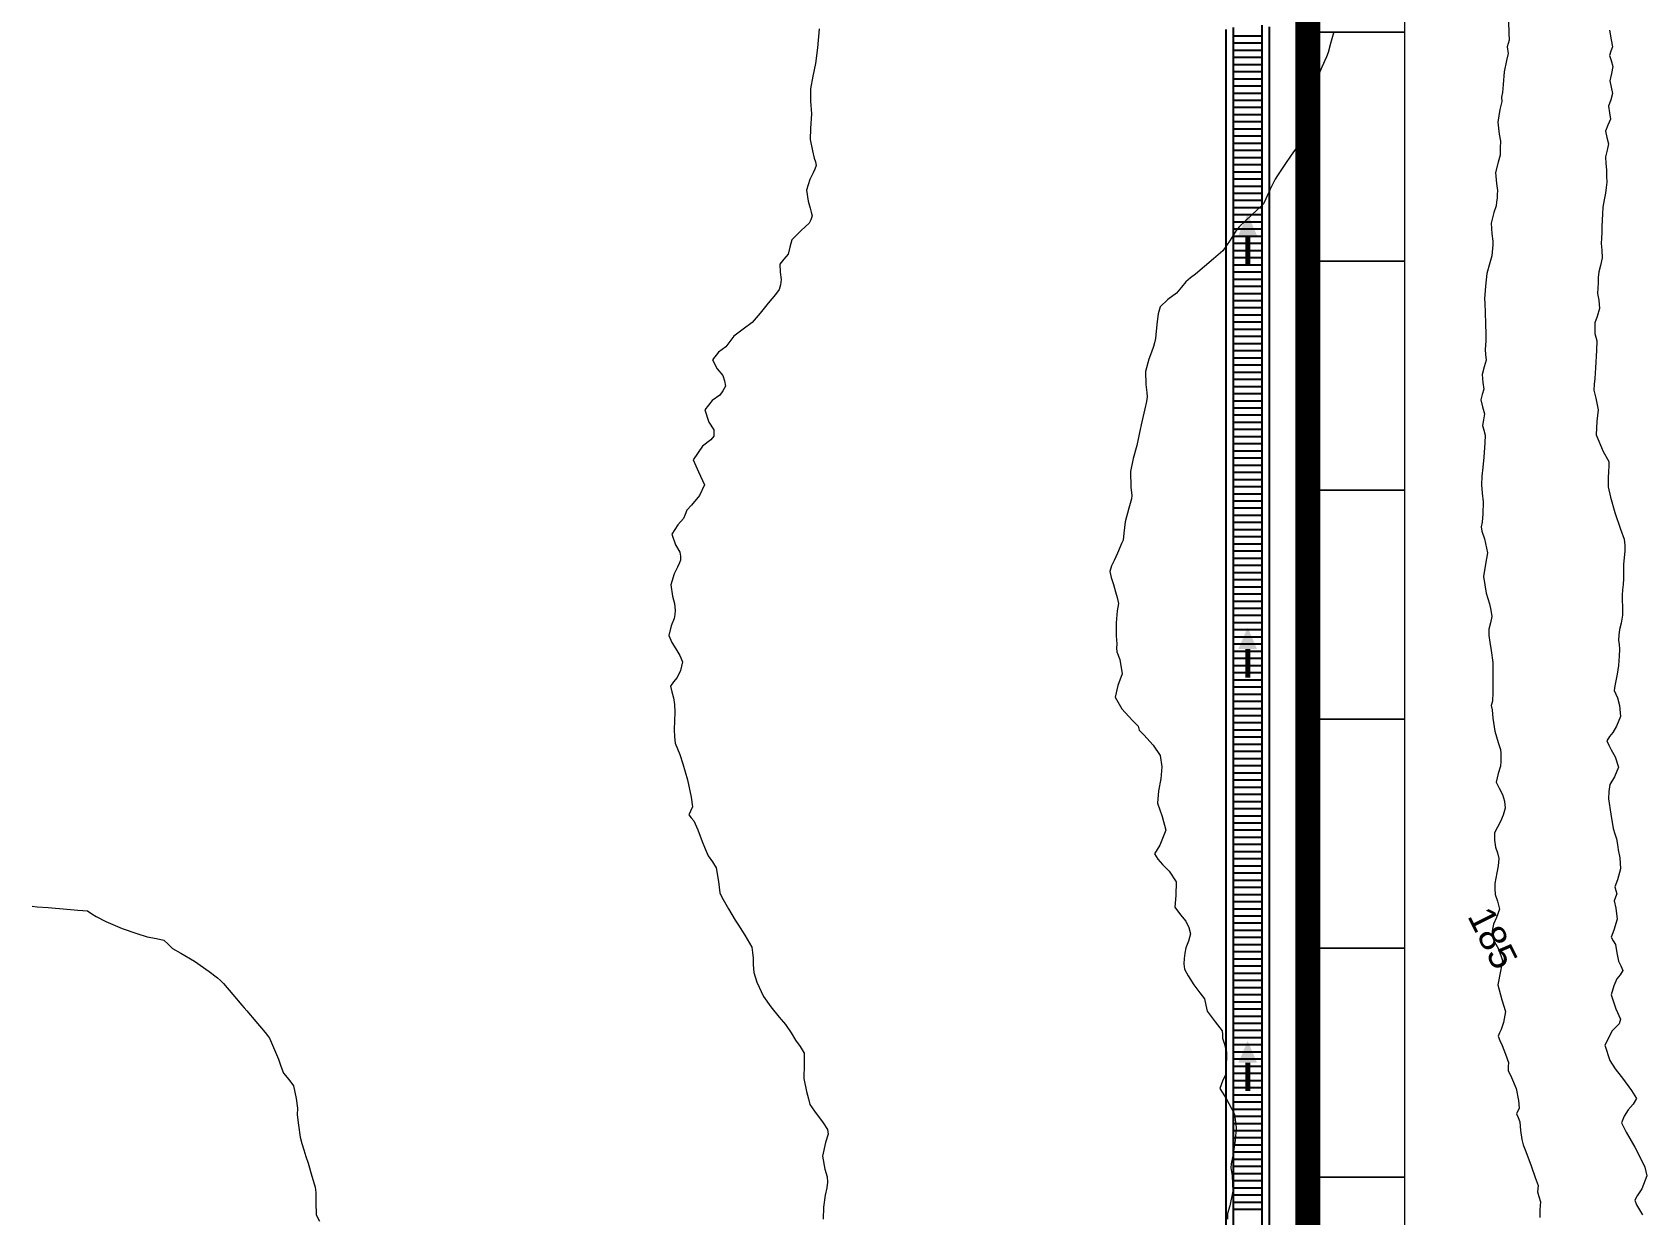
# Model space of a CAD drawing. Header units: metres. Extents: x 354768 to 355417, y 9249536 to 9250102.
# Drawn here: x 354959.92 to 354982.48, y 9249797.41 to 9249813.94 of the extents above; entities that cross this region are included whole.
import ezdxf
from ezdxf.enums import TextEntityAlignment as Align

# ---------------------------------------------------------------- set-up
doc = ezdxf.new("R2010")
doc.units = ezdxf.units.M
doc.header["$LTSCALE"] = 0.25
doc.linetypes.add('DASHED', pattern=[1.524, 1.27, -0.254])
for name, color, linetype, lineweight in [('ARQ-BASE', 8, 'CONTINUOUS', 13), ('ARQ-VEREDA', 9, 'CONTINUOUS', 9), ('CUNETA-S3', 94, 'CONTINUOUS', 35), ('LIMITE-INTERV', 1, 'DASHED', 70)]:
    doc.layers.add(name, color=color, linetype=linetype, lineweight=lineweight)
for name, color, linetype, true_color in [('CUN-FLUJO', 1, 'CONTINUOUS', 0xe60000), ('CUN-REJ-BORDE', 4, 'CONTINUOUS', 0x00aae6), ('CUN-REJ-PLATINA', 4, 'CONTINUOUS', 0x78cdf0), ('CURVAS-TXT', 33, 'CONTINUOUS', 0x966e46)]:
    doc.layers.add(name, color=color, linetype=linetype, true_color=true_color)
doc.layers.add('CURVAS', color=33, linetype='CONTINUOUS', lineweight=13, true_color=0xb08860)
doc.styles.get("Standard").update_dxf_attribs({"font": 'arial.ttf'})

# ---------------------------------------------------------------- blocks, each defined once
blk = doc.blocks.new('ARQUITECTURA_BASE')
at = {"layer": 'ARQ-VEREDA'}
for points in [[(354979.095, 9249813.939), (354979.095, 9249817.139), (354977.895, 9249817.139), (354977.895, 9249813.939), (354979.095, 9249813.939)], [(354979.095, 9249810.739), (354979.095, 9249813.939), (354977.895, 9249813.939), (354977.895, 9249810.739), (354979.095, 9249810.739)], [(354979.095, 9249807.539), (354979.095, 9249810.739), (354977.895, 9249810.739), (354977.895, 9249807.539), (354979.095, 9249807.539)], [(354979.095, 9249804.339), (354979.095, 9249807.539), (354977.895, 9249807.539), (354977.895, 9249804.339), (354979.095, 9249804.339)], [(354979.095, 9249801.139), (354979.095, 9249804.339), (354977.895, 9249804.339), (354977.895, 9249801.139), (354979.095, 9249801.139)], [(354979.095, 9249797.939), (354979.095, 9249801.139), (354977.895, 9249801.139), (354977.895, 9249797.939), (354979.095, 9249797.939)], [(354979.095, 9249794.739), (354979.095, 9249797.939), (354977.895, 9249797.939), (354977.895, 9249794.739), (354979.095, 9249794.739)]]:
    blk.add_lwpolyline(points, close=True, dxfattribs=at)
blk = doc.blocks.new('CURVAS_DE_NIVEL')
at = {"layer": 'CURVAS'}
for points in [[(354970.914, 9249813.989), (354970.889, 9249813.721), (354970.862, 9249813.503), (354970.823, 9249813.323), (354970.792, 9249813.147), (354970.793, 9249812.974), (354970.803, 9249812.8), (354970.791, 9249812.595), (354970.786, 9249812.438), (354970.817, 9249812.28), (354970.844, 9249812.18), (354970.86, 9249812.128), (354970.872, 9249812.076), (354970.853, 9249812.025), (354970.83, 9249811.973), (354970.783, 9249811.879), (354970.736, 9249811.733), (354970.758, 9249811.58), (354970.788, 9249811.479), (354970.802, 9249811.425), (354970.812, 9249811.371), (354970.794, 9249811.319), (354970.77, 9249811.269), (354970.659, 9249811.168), (354970.532, 9249811.04), (354970.503, 9249810.934), (354970.481, 9249810.836), (354970.418, 9249810.768), (354970.361, 9249810.7), (354970.368, 9249810.588), (354970.383, 9249810.484), (354970.37, 9249810.409), (354970.354, 9249810.346), (354970.303, 9249810.272), (354970.201, 9249810.151), (354970.086, 9249810.014), (354970.032, 9249809.948), (354969.976, 9249809.884), (354969.85, 9249809.789), (354969.721, 9249809.69), (354969.664, 9249809.618), (354969.608, 9249809.544), (354969.506, 9249809.466), (354969.421, 9249809.361), (354969.487, 9249809.236), (354969.567, 9249809.142), (354969.591, 9249809.065), (354969.602, 9249808.991), (354969.568, 9249808.928), (354969.524, 9249808.868), (354969.418, 9249808.791), (354969.312, 9249808.66), (354969.369, 9249808.489), (354969.441, 9249808.382), (354969.439, 9249808.295), (354969.399, 9249808.241), (354969.282, 9249808.152), (354969.153, 9249807.964), (354969.228, 9249807.794), (354969.308, 9249807.616), (354969.241, 9249807.463), (354969.128, 9249807.33), (354969.063, 9249807.262), (354969.041, 9249807.201), (354969.018, 9249807.141), (354968.935, 9249807.057), (354968.852, 9249806.925), (354968.903, 9249806.773), (354968.965, 9249806.672), (354968.972, 9249806.615), (354968.975, 9249806.56), (354968.956, 9249806.513), (354968.934, 9249806.465), (354968.887, 9249806.37), (354968.839, 9249806.217), (354968.861, 9249806.058), (354968.891, 9249805.956), (354968.899, 9249805.857), (354968.893, 9249805.803), (354968.886, 9249805.747), (354968.844, 9249805.644), (354968.809, 9249805.51), (354968.852, 9249805.412), (354968.911, 9249805.32), (354968.966, 9249805.23), (354969.004, 9249805.138), (354968.973, 9249805.021), (354968.928, 9249804.921), (354968.878, 9249804.859), (354968.835, 9249804.798), (354968.852, 9249804.721), (354968.878, 9249804.638), (354968.888, 9249804.545), (354968.895, 9249804.438), (354968.891, 9249804.314), (354968.887, 9249804.193), (354968.89, 9249804.093), (354968.899, 9249804.002), (354968.932, 9249803.924), (354968.967, 9249803.847), (354969.009, 9249803.716), (354969.071, 9249803.492), (354969.123, 9249803.25), (354969.144, 9249803.113), (354969.115, 9249803.055), (354969.09, 9249803.002), (354969.123, 9249802.959), (354969.162, 9249802.916), (354969.215, 9249802.79), (354969.279, 9249802.631), (354969.32, 9249802.526), (354969.361, 9249802.429), (354969.419, 9249802.345), (354969.473, 9249802.26), (354969.504, 9249802.069), (354969.522, 9249801.911), (354969.553, 9249801.852), (354969.644, 9249801.69), (354969.736, 9249801.528), (354969.777, 9249801.472), (354969.871, 9249801.322), (354969.97, 9249801.153), (354969.982, 9249801.076), (354969.989, 9249800.997), (354969.99, 9249800.903), (354969.997, 9249800.796), (354970.039, 9249800.661), (354970.132, 9249800.463), (354970.236, 9249800.316), (354970.355, 9249800.173), (354970.441, 9249800.07), (354970.519, 9249799.954), (354970.583, 9249799.854), (354970.648, 9249799.765), (354970.7, 9249799.671), (354970.7, 9249799.514), (354970.696, 9249799.317), (354970.734, 9249799.137), (354970.763, 9249799.034), (354970.783, 9249798.955), (354970.848, 9249798.861), (354970.966, 9249798.696), (354971.03, 9249798.604), (354971.038, 9249798.538), (354970.999, 9249798.424), (354970.958, 9249798.23), (354970.989, 9249798.048), (354971.022, 9249797.944), (354971.028, 9249797.869), (354971.018, 9249797.787), (354970.998, 9249797.686), (354970.973, 9249797.519), (354970.969, 9249797.35)], [(354978.104, 9249813.943), (354978.059, 9249813.78), (354978.024, 9249813.655), (354978, 9249813.597), (354977.934, 9249813.45), (354977.851, 9249813.255), (354977.812, 9249813.126), (354977.785, 9249813.032), (354977.754, 9249812.972), (354977.725, 9249812.911), (354977.719, 9249812.832), (354977.715, 9249812.741), (354977.704, 9249812.646), (354977.691, 9249812.559), (354977.671, 9249812.489), (354977.646, 9249812.421), (354977.59, 9249812.336), (354977.51, 9249812.22), (354977.419, 9249812.089), (354977.353, 9249811.993), (354977.317, 9249811.939), (354977.283, 9249811.884), (354977.216, 9249811.744), (354977.153, 9249811.613), (354977.121, 9249811.543), (354977.031, 9249811.457), (354976.868, 9249811.302), (354976.779, 9249811.218), (354976.739, 9249811.17), (354976.654, 9249811.035), (354976.551, 9249810.882), (354976.488, 9249810.826), (354976.421, 9249810.772), (354976.295, 9249810.666), (354976.169, 9249810.56), (354976.103, 9249810.506), (354976.038, 9249810.45), (354975.976, 9249810.376), (354975.904, 9249810.294), (354975.786, 9249810.202), (354975.677, 9249810.103), (354975.647, 9249810.003), (354975.633, 9249809.896), (354975.62, 9249809.763), (354975.612, 9249809.661), (354975.599, 9249809.599), (354975.586, 9249809.545), (354975.557, 9249809.47), (354975.518, 9249809.371), (354975.473, 9249809.2), (354975.476, 9249809.014), (354975.49, 9249808.903), (354975.494, 9249808.843), (354975.486, 9249808.778), (354975.462, 9249808.675), (354975.421, 9249808.495), (354975.389, 9249808.343), (354975.35, 9249808.163), (354975.299, 9249807.98), (354975.263, 9249807.798), (354975.268, 9249807.58), (354975.283, 9249807.467), (354975.278, 9249807.417), (354975.239, 9249807.287), (354975.187, 9249807.095), (354975.168, 9249806.94), (354975.158, 9249806.839), (354975.138, 9249806.793), (354975.117, 9249806.746), (354975.08, 9249806.661), (354975.035, 9249806.558), (354974.999, 9249806.481), (354974.972, 9249806.404), (354974.993, 9249806.317), (354975.024, 9249806.222), (354975.054, 9249806.118), (354975.076, 9249806.04), (354975.093, 9249805.953), (354975.078, 9249805.852), (354975.061, 9249805.687), (354975.064, 9249805.505), (354975.071, 9249805.391), (354975.066, 9249805.331), (354975.072, 9249805.281), (354975.112, 9249805.174), (354975.148, 9249804.97), (354975.086, 9249804.807), (354975.046, 9249804.645), (354975.14, 9249804.483), (354975.289, 9249804.319), (354975.368, 9249804.241), (354975.383, 9249804.183), (354975.45, 9249804.118), (354975.581, 9249803.976), (354975.677, 9249803.83), (354975.702, 9249803.673), (354975.686, 9249803.504), (354975.654, 9249803.338), (354975.639, 9249803.166), (354975.707, 9249802.979), (354975.758, 9249802.789), (354975.673, 9249802.58), (354975.599, 9249802.456), (354975.645, 9249802.38), (354975.71, 9249802.306), (354975.802, 9249802.214), (354975.9, 9249802.067), (354975.897, 9249801.876), (354975.884, 9249801.713), (354975.96, 9249801.602), (354976.035, 9249801.515), (354976.077, 9249801.429), (354976.103, 9249801.34), (354976.072, 9249801.238), (354976.034, 9249801.145), (354976.02, 9249801.068), (354976.011, 9249800.993), (354976.01, 9249800.919), (354976.017, 9249800.846), (354976.067, 9249800.752), (354976.146, 9249800.626), (354976.233, 9249800.516), (354976.297, 9249800.429), (354976.316, 9249800.342), (354976.335, 9249800.256), (354976.444, 9249800.11), (354976.544, 9249799.982), (354976.547, 9249799.933), (354976.55, 9249799.882), (354976.577, 9249799.796), (354976.606, 9249799.691), (354976.605, 9249799.606), (354976.599, 9249799.523), (354976.596, 9249799.445), (354976.589, 9249799.367), (354976.547, 9249799.279), (354976.513, 9249799.176), (354976.598, 9249799.035), (354976.714, 9249798.818), (354976.739, 9249798.628), (354976.724, 9249798.448), (354976.693, 9249798.236), (354976.669, 9249798.126), (354976.664, 9249798.07), (354976.681, 9249797.955), (354976.691, 9249797.741), (354976.651, 9249797.538), (354976.619, 9249797.43), (354976.617, 9249797.351)], [(354980.544, 9249814.09), (354980.549, 9249813.928), (354980.555, 9249813.827), (354980.524, 9249813.737), (354980.539, 9249813.644), (354980.516, 9249813.545), (354980.484, 9249813.386), (354980.469, 9249813.208), (354980.463, 9249813.096), (354980.448, 9249813.034), (354980.453, 9249812.971), (354980.425, 9249812.861), (354980.396, 9249812.684), (354980.413, 9249812.517), (354980.432, 9249812.415), (354980.427, 9249812.326), (354980.429, 9249812.275), (354980.43, 9249812.222), (354980.399, 9249812.125), (354980.364, 9249811.977), (354980.375, 9249811.826), (354980.39, 9249811.726), (354980.388, 9249811.673), (354980.385, 9249811.62), (354980.379, 9249811.567), (354980.372, 9249811.515), (354980.34, 9249811.419), (354980.304, 9249811.272), (354980.313, 9249811.12), (354980.327, 9249811.019), (354980.325, 9249810.967), (354980.322, 9249810.916), (354980.316, 9249810.864), (354980.31, 9249810.813), (354980.282, 9249810.716), (354980.244, 9249810.567), (354980.223, 9249810.388), (354980.214, 9249810.27), (354980.208, 9249810.216), (354980.215, 9249810.149), (354980.219, 9249810.029), (354980.224, 9249809.86), (354980.226, 9249809.723), (354980.227, 9249809.627), (354980.222, 9249809.566), (354980.217, 9249809.505), (354980.225, 9249809.434), (354980.231, 9249809.354), (354980.205, 9249809.263), (354980.178, 9249809.154), (354980.188, 9249809.043), (354980.2, 9249808.95), (354980.179, 9249808.875), (354980.16, 9249808.8), (354980.183, 9249808.705), (354980.208, 9249808.606), (354980.194, 9249808.521), (354980.18, 9249808.444), (354980.198, 9249808.377), (354980.217, 9249808.31), (354980.212, 9249808.199), (354980.198, 9249808.002), (354980.187, 9249807.855), (354980.174, 9249807.733), (354980.167, 9249807.614), (354980.179, 9249807.496), (354980.193, 9249807.378), (354980.186, 9249807.209), (354980.178, 9249807.09), (354980.164, 9249807.026), (354980.172, 9249806.965), (354980.209, 9249806.86), (354980.25, 9249806.664), (354980.224, 9249806.505), (354980.196, 9249806.331), (354980.235, 9249806.102), (354980.277, 9249805.952), (354980.298, 9249805.863), (354980.312, 9249805.775), (354980.291, 9249805.687), (354980.268, 9249805.598), (354980.271, 9249805.507), (354980.282, 9249805.416), (354980.302, 9249805.298), (354980.325, 9249805.131), (354980.328, 9249804.944), (354980.325, 9249804.71), (354980.322, 9249804.592), (354980.303, 9249804.53), (354980.315, 9249804.469), (354980.327, 9249804.353), (354980.354, 9249804.171), (354980.401, 9249804.014), (354980.434, 9249803.915), (354980.436, 9249803.863), (354980.436, 9249803.809), (354980.437, 9249803.748), (354980.435, 9249803.682), (354980.401, 9249803.581), (354980.373, 9249803.46), (354980.413, 9249803.373), (354980.463, 9249803.286), (354980.489, 9249803.191), (354980.5, 9249803.094), (354980.472, 9249802.996), (354980.434, 9249802.907), (354980.389, 9249802.83), (354980.349, 9249802.752), (354980.351, 9249802.649), (354980.364, 9249802.549), (354980.389, 9249802.47), (354980.411, 9249802.392), (354980.401, 9249802.29), (354980.384, 9249802.191), (354980.369, 9249802.117), (354980.355, 9249802.042), (354980.354, 9249801.966), (354980.359, 9249801.89), (354980.393, 9249801.797), (354980.421, 9249801.682), (354980.379, 9249801.565), (354980.334, 9249801.475), (354980.319, 9249801.402), (354980.31, 9249801.336), (354980.328, 9249801.282), (354980.349, 9249801.228), (354980.404, 9249801.13), (354980.462, 9249800.968), (354980.431, 9249800.815), (354980.397, 9249800.624), (354980.453, 9249800.416), (354980.505, 9249800.255), (354980.477, 9249800.099), (354980.444, 9249800), (354980.421, 9249799.955), (354980.402, 9249799.909), (354980.426, 9249799.847), (354980.458, 9249799.776), (354980.504, 9249799.656), (354980.545, 9249799.542), (354980.542, 9249799.485), (354980.54, 9249799.427), (354980.587, 9249799.332), (354980.652, 9249799.178), (354980.683, 9249799.008), (354980.693, 9249798.902), (354980.658, 9249798.823), (354980.678, 9249798.771), (354980.701, 9249798.712), (354980.714, 9249798.591), (354980.729, 9249798.462), (354980.752, 9249798.391), (354980.778, 9249798.32), (354980.813, 9249798.224), (354980.86, 9249798.096), (354980.919, 9249797.935), (354980.96, 9249797.82), (354980.952, 9249797.733), (354980.971, 9249797.669), (354980.992, 9249797.591), (354980.985, 9249797.483), (354980.981, 9249797.376)], [(354981.955, 9249813.97), (354981.981, 9249813.832), (354981.997, 9249813.735), (354981.976, 9249813.675), (354981.956, 9249813.615), (354981.979, 9249813.542), (354982.003, 9249813.459), (354981.982, 9249813.363), (354981.96, 9249813.26), (354981.981, 9249813.171), (354982, 9249813.083), (354981.973, 9249812.996), (354981.944, 9249812.907), (354981.957, 9249812.814), (354981.97, 9249812.723), (354981.934, 9249812.639), (354981.9, 9249812.555), (354981.92, 9249812.469), (354981.943, 9249812.381), (354981.924, 9249812.292), (354981.901, 9249812.2), (354981.905, 9249812.105), (354981.912, 9249812.015), (354981.915, 9249811.927), (354981.917, 9249811.844), (354981.91, 9249811.768), (354981.901, 9249811.691), (354981.883, 9249811.598), (354981.865, 9249811.494), (354981.857, 9249811.4), (354981.852, 9249811.311), (354981.851, 9249811.223), (354981.851, 9249811.14), (354981.845, 9249811.063), (354981.84, 9249810.987), (354981.85, 9249810.894), (354981.856, 9249810.785), (354981.831, 9249810.678), (354981.806, 9249810.589), (354981.8, 9249810.511), (354981.797, 9249810.435), (354981.791, 9249810.362), (354981.788, 9249810.289), (354981.806, 9249810.195), (354981.818, 9249810.079), (354981.786, 9249809.966), (354981.753, 9249809.876), (354981.75, 9249809.798), (354981.751, 9249809.729), (354981.765, 9249809.678), (354981.779, 9249809.627), (354981.773, 9249809.492), (354981.76, 9249809.251), (354981.752, 9249809.102), (354981.743, 9249809.02), (354981.738, 9249808.939), (354981.766, 9249808.826), (354981.798, 9249808.661), (354981.777, 9249808.502), (354981.771, 9249808.312), (354981.866, 9249808.079), (354981.945, 9249807.939), (354981.946, 9249807.872), (354981.943, 9249807.804), (354981.937, 9249807.709), (354981.937, 9249807.585), (354981.97, 9249807.441), (354982.033, 9249807.225), (354982.112, 9249806.995), (354982.16, 9249806.856), (354982.169, 9249806.772), (354982.171, 9249806.688), (354982.161, 9249806.598), (354982.15, 9249806.502), (354982.151, 9249806.395), (354982.152, 9249806.3), (354982.145, 9249806.223), (354982.137, 9249806.148), (354982.133, 9249806.074), (354982.131, 9249806), (354982.137, 9249805.907), (354982.139, 9249805.793), (354982.118, 9249805.681), (354982.096, 9249805.59), (354982.087, 9249805.514), (354982.082, 9249805.443), (354982.089, 9249805.38), (354982.097, 9249805.317), (354982.091, 9249805.218), (354982.08, 9249805.089), (354982.062, 9249804.967), (354982.046, 9249804.874), (354982.031, 9249804.803), (354982.021, 9249804.739), (354982.043, 9249804.689), (354982.068, 9249804.639), (354982.095, 9249804.531), (354982.11, 9249804.376), (354982.056, 9249804.243), (354982.001, 9249804.152), (354981.957, 9249804.095), (354981.921, 9249804.038), (354981.946, 9249803.975), (354981.98, 9249803.911), (354982.037, 9249803.812), (354982.083, 9249803.669), (354982.025, 9249803.535), (354981.959, 9249803.426), (354981.946, 9249803.327), (354981.944, 9249803.227), (354981.974, 9249803.01), (354982.008, 9249802.81), (354982.03, 9249802.737), (354982.053, 9249802.665), (354982.066, 9249802.588), (354982.077, 9249802.511), (354982.099, 9249802.401), (354982.112, 9249802.247), (354982.07, 9249802.091), (354982.033, 9249801.994), (354982.046, 9249801.945), (354982.059, 9249801.897), (354982.041, 9249801.849), (354982.021, 9249801.8), (354982.044, 9249801.699), (354982.063, 9249801.542), (354982.017, 9249801.391), (354981.978, 9249801.294), (354982.006, 9249801.241), (354982.038, 9249801.189), (354982.058, 9249801.075), (354982.08, 9249800.955), (354982.114, 9249800.889), (354982.141, 9249800.825), (354982.104, 9249800.767), (354982.059, 9249800.708), (354982.015, 9249800.613), (354981.98, 9249800.484), (354982.044, 9249800.291), (354982.108, 9249800.147), (354982.091, 9249800.081), (354981.994, 9249799.981), (354981.891, 9249799.782), (354981.959, 9249799.567), (354982.037, 9249799.454), (354982.067, 9249799.412), (354982.137, 9249799.322), (354982.264, 9249799.15), (354982.332, 9249799.035), (354982.285, 9249798.958), (354982.218, 9249798.88), (354982.162, 9249798.792), (354982.125, 9249798.698), (354982.189, 9249798.567), (354982.308, 9249798.358), (354982.385, 9249798.211), (354982.45, 9249798.079), (354982.476, 9249797.958), (354982.41, 9249797.776), (354982.343, 9249797.678), (354982.312, 9249797.617), (354982.335, 9249797.55), (354982.419, 9249797.41)], [(354959.915, 9249801.725), (354959.984, 9249801.718), (354960.137, 9249801.705), (354960.399, 9249801.683), (354960.551, 9249801.67), (354960.621, 9249801.666), (354960.689, 9249801.658), (354960.749, 9249801.62), (354960.81, 9249801.579), (354960.945, 9249801.513), (354961.174, 9249801.414), (354961.375, 9249801.341), (354961.519, 9249801.298), (354961.652, 9249801.271), (354961.753, 9249801.248), (354961.815, 9249801.192), (354961.875, 9249801.133), (354961.991, 9249801.069), (354962.184, 9249800.957), (354962.389, 9249800.813), (354962.504, 9249800.725), (354962.547, 9249800.685), (354962.59, 9249800.645), (354962.719, 9249800.492), (354962.846, 9249800.341), (354962.879, 9249800.302), (354962.912, 9249800.263), (354963.04, 9249800.111), (354963.168, 9249799.958), (354963.201, 9249799.919), (354963.232, 9249799.879), (354963.288, 9249799.749), (354963.355, 9249799.588), (354963.389, 9249799.487), (354963.428, 9249799.39), (354963.499, 9249799.305), (354963.567, 9249799.215), (354963.604, 9249799.039), (354963.622, 9249798.9), (354963.617, 9249798.809), (354963.634, 9249798.666), (354963.657, 9249798.497), (354963.681, 9249798.408), (354963.709, 9249798.319), (354963.738, 9249798.227), (354963.769, 9249798.133), (354963.824, 9249797.951), (354963.87, 9249797.8), (354963.877, 9249797.725), (354963.876, 9249797.585), (354963.885, 9249797.413), (354963.928, 9249797.325)]]:
    blk.add_lwpolyline(points, dxfattribs=at)
at = {"layer": 'CURVAS-TXT'}
blk.add_text('185', height=0.375, rotation=-63.4426, dxfattribs=at).set_placement((354980.328, 9249801.282), align=Align.MIDDLE_CENTER)
blk = doc.blocks.new('LIMITE_DE_INTERVENCION')
at = {"layer": 'LIMITE-INTERV', "const_width": 0.35}
blk.add_lwpolyline([(354813.64, 9249855.63), (354841.92, 9249883.91), (354871.13, 9249854.7), (354916.13, 9249854.7), (354916.13, 9249869.58), (354977.74, 9249869.58), (354977.74, 9249785.21), (354976.37, 9249784.1), (354969.93, 9249785.38), (354969.93, 9249791.81), (354955.81, 9249791.81), (354948.88, 9249794.19), (354936.64, 9249794.19), (354936.64, 9249792.02), (354926.97, 9249793.95), (354926.97, 9249800.53), (354919.17, 9249800.53), (354919.17, 9249802.42), (354907.61, 9249802.61), (354883.57, 9249802.61), (354879.56, 9249803.41), (354859.72, 9249811.52)], close=True, dxfattribs=at)
blk = doc.blocks.new('CUNETAS_SISTEMA_3_NORESTE_LOSA')
at = {"layer": 'CUN-FLUJO', "const_width": 0.07}
for points in [[(354976.9, 9249810.7), (354976.9, 9249811.1)], [(354976.9, 9249804.92), (354976.9, 9249805.32)], [(354976.9, 9249799.14), (354976.9, 9249799.54)]]:
    blk.add_lwpolyline(points, dxfattribs=at)
at = {"layer": 'CUN-FLUJO', "true_color": 0xe60000}
for points in [[(354976.9, 9249811.4), (354976.77, 9249811.1), (354977.03, 9249811.1)], [(354976.9, 9249805.62), (354976.77, 9249805.32), (354977.03, 9249805.32)], [(354976.9, 9249799.84), (354976.77, 9249799.54), (354977.03, 9249799.54)]]:
    blk.add_solid(points, dxfattribs=at)
at = {"layer": 'CUN-REJ-BORDE'}
for points in [[(354977.1, 9249814.036), (354977.1, 9249813.786), (354977.1, 9249813.535), (354977.1, 9249813.285), (354977.1, 9249813.035), (354977.1, 9249812.784), (354977.1, 9249812.534), (354977.1, 9249812.284), (354977.1, 9249812.034), (354977.1, 9249811.783), (354977.1, 9249811.533), (354977.1, 9249811.283), (354977.1, 9249811.033), (354977.1, 9249810.782), (354977.1, 9249810.532), (354977.1, 9249810.282), (354977.1, 9249810.032), (354977.1, 9249809.781), (354977.1, 9249809.531), (354977.1, 9249809.281), (354977.1, 9249809.03), (354977.1, 9249808.78), (354977.1, 9249808.53), (354977.1, 9249808.28), (354977.1, 9249808.029), (354977.1, 9249807.779), (354977.1, 9249807.529), (354977.1, 9249807.279), (354977.1, 9249807.028), (354977.1, 9249806.778), (354977.1, 9249806.528), (354977.1, 9249806.278), (354977.1, 9249806.027), (354977.1, 9249805.777), (354977.1, 9249805.527), (354977.1, 9249805.276), (354977.1, 9249805.026), (354977.1, 9249804.776), (354977.1, 9249804.526), (354977.1, 9249804.275), (354977.1, 9249804.025), (354977.1, 9249803.775), (354977.1, 9249803.525), (354977.1, 9249803.274), (354977.1, 9249803.024), (354977.1, 9249802.774), (354977.1, 9249802.523), (354977.1, 9249802.273), (354977.1, 9249802.023), (354977.1, 9249801.773), (354977.1, 9249801.522), (354977.1, 9249801.272), (354977.1, 9249801.022), (354977.1, 9249800.772), (354977.1, 9249800.521), (354977.1, 9249800.271), (354977.1, 9249800.021), (354977.1, 9249799.771), (354977.1, 9249799.52), (354977.1, 9249799.27), (354977.1, 9249799.02), (354977.1, 9249798.769), (354977.1, 9249798.519), (354977.1, 9249798.269), (354977.1, 9249798.019), (354977.1, 9249797.768), (354977.1, 9249797.518), (354977.1, 9249797.268)], [(354976.7, 9249797.185), (354976.7, 9249797.436), (354976.7, 9249797.687), (354976.7, 9249797.938), (354976.7, 9249798.189), (354976.7, 9249798.44), (354976.7, 9249798.692), (354976.7, 9249798.943), (354976.7, 9249799.194), (354976.7, 9249799.445), (354976.7, 9249799.696), (354976.7, 9249799.947), (354976.7, 9249800.198), (354976.7, 9249800.449), (354976.7, 9249800.7), (354976.7, 9249800.951), (354976.7, 9249801.202), (354976.7, 9249801.453), (354976.7, 9249801.704), (354976.7, 9249801.955), (354976.7, 9249802.207), (354976.7, 9249802.458), (354976.7, 9249802.709), (354976.7, 9249802.96), (354976.7, 9249803.211), (354976.7, 9249803.462), (354976.7, 9249803.713), (354976.7, 9249803.964), (354976.7, 9249804.215), (354976.7, 9249804.466), (354976.7, 9249804.717), (354976.7, 9249804.968), (354976.7, 9249805.219), (354976.7, 9249805.471), (354976.7, 9249805.722), (354976.7, 9249805.973), (354976.7, 9249806.224), (354976.7, 9249806.475), (354976.7, 9249806.726), (354976.7, 9249806.977), (354976.7, 9249807.228), (354976.7, 9249807.479), (354976.7, 9249807.73), (354976.7, 9249807.981), (354976.7, 9249808.232), (354976.7, 9249808.483), (354976.7, 9249808.734), (354976.7, 9249808.986), (354976.7, 9249809.237), (354976.7, 9249809.488), (354976.7, 9249809.739), (354976.7, 9249809.99), (354976.7, 9249810.241), (354976.7, 9249810.492), (354976.7, 9249810.743), (354976.7, 9249810.994), (354976.7, 9249811.245), (354976.7, 9249811.496), (354976.7, 9249811.747), (354976.7, 9249811.998), (354976.7, 9249812.249), (354976.7, 9249812.501), (354976.7, 9249812.752), (354976.7, 9249813.003), (354976.7, 9249813.254), (354976.7, 9249813.505), (354976.7, 9249813.756), (354976.7, 9249814.007)], [(354977.2, 9249814.017), (354977.2, 9249813.767), (354977.2, 9249813.516), (354977.2, 9249813.266), (354977.2, 9249813.015), (354977.2, 9249812.764), (354977.2, 9249812.514), (354977.2, 9249812.263), (354977.2, 9249812.013), (354977.2, 9249811.762), (354977.2, 9249811.511), (354977.2, 9249811.261), (354977.2, 9249811.01), (354977.2, 9249810.76), (354977.2, 9249810.509), (354977.2, 9249810.258), (354977.2, 9249810.008), (354977.2, 9249809.757), (354977.2, 9249809.507), (354977.2, 9249809.256), (354977.2, 9249809.005), (354977.2, 9249808.755), (354977.2, 9249808.504), (354977.2, 9249808.254), (354977.2, 9249808.003), (354977.2, 9249807.752), (354977.2, 9249807.502), (354977.2, 9249807.251), (354977.2, 9249807.001), (354977.2, 9249806.75), (354977.2, 9249806.499), (354977.2, 9249806.249), (354977.2, 9249805.998), (354977.2, 9249805.748), (354977.2, 9249805.497), (354977.2, 9249805.246), (354977.2, 9249804.996), (354977.2, 9249804.745), (354977.2, 9249804.495), (354977.2, 9249804.244), (354977.2, 9249803.994), (354977.2, 9249803.743), (354977.2, 9249803.492), (354977.2, 9249803.242), (354977.2, 9249802.991), (354977.2, 9249802.741), (354977.2, 9249802.49), (354977.2, 9249802.239), (354977.2, 9249801.989), (354977.2, 9249801.738), (354977.2, 9249801.488), (354977.2, 9249801.237), (354977.2, 9249800.986), (354977.2, 9249800.736), (354977.2, 9249800.485), (354977.2, 9249800.235), (354977.2, 9249799.984), (354977.2, 9249799.733), (354977.2, 9249799.483), (354977.2, 9249799.232), (354977.2, 9249798.982), (354977.2, 9249798.731), (354977.2, 9249798.48), (354977.2, 9249798.23), (354977.2, 9249797.979), (354977.2, 9249797.729), (354977.2, 9249797.478), (354977.2, 9249797.227)], [(354976.6, 9249797.224), (354976.6, 9249797.475), (354976.6, 9249797.725), (354976.6, 9249797.975), (354976.6, 9249798.225), (354976.6, 9249798.475), (354976.6, 9249798.725), (354976.6, 9249798.975), (354976.6, 9249799.225), (354976.6, 9249799.475), (354976.6, 9249799.725), (354976.6, 9249799.975), (354976.6, 9249800.225), (354976.6, 9249800.475), (354976.6, 9249800.725), (354976.6, 9249800.975), (354976.6, 9249801.225), (354976.6, 9249801.475), (354976.6, 9249801.725), (354976.6, 9249801.975), (354976.6, 9249802.225), (354976.6, 9249802.475), (354976.6, 9249802.725), (354976.6, 9249802.975), (354976.6, 9249803.225), (354976.6, 9249803.476), (354976.6, 9249803.726), (354976.6, 9249803.976), (354976.6, 9249804.226), (354976.6, 9249804.476), (354976.6, 9249804.726), (354976.6, 9249804.976), (354976.6, 9249805.226), (354976.6, 9249805.476), (354976.6, 9249805.726), (354976.6, 9249805.976), (354976.6, 9249806.226), (354976.6, 9249806.476), (354976.6, 9249806.726), (354976.6, 9249806.976), (354976.6, 9249807.226), (354976.6, 9249807.476), (354976.6, 9249807.726), (354976.6, 9249807.976), (354976.6, 9249808.226), (354976.6, 9249808.476), (354976.6, 9249808.726), (354976.6, 9249808.976), (354976.6, 9249809.226), (354976.6, 9249809.476), (354976.6, 9249809.727), (354976.6, 9249809.977), (354976.6, 9249810.227), (354976.6, 9249810.477), (354976.6, 9249810.727), (354976.6, 9249810.977), (354976.6, 9249811.227), (354976.6, 9249811.477), (354976.6, 9249811.727), (354976.6, 9249811.977), (354976.6, 9249812.227), (354976.6, 9249812.477), (354976.6, 9249812.727), (354976.6, 9249812.977), (354976.6, 9249813.227), (354976.6, 9249813.477), (354976.6, 9249813.727), (354976.6, 9249813.977)]]:
    blk.add_lwpolyline(points, dxfattribs=at)
at = {"layer": 'CUN-REJ-PLATINA'}
for p, q in [((354976.7, 9249813.89), (354977.1, 9249813.89)), ((354976.7, 9249813.79), (354977.1, 9249813.79)), ((354976.7, 9249813.69), (354977.1, 9249813.69)), ((354976.7, 9249813.59), (354977.1, 9249813.59)), ((354976.7, 9249813.49), (354977.1, 9249813.49)), ((354976.7, 9249813.39), (354977.1, 9249813.39)), ((354976.7, 9249813.29), (354977.1, 9249813.29)), ((354976.7, 9249813.19), (354977.1, 9249813.19)), ((354976.7, 9249813.09), (354977.1, 9249813.09)), ((354976.7, 9249812.99), (354977.1, 9249812.99)), ((354976.7, 9249812.89), (354977.1, 9249812.89)), ((354976.7, 9249812.79), (354977.1, 9249812.79)), ((354976.7, 9249812.69), (354977.1, 9249812.69)), ((354976.7, 9249812.59), (354977.1, 9249812.59)), ((354976.7, 9249812.49), (354977.1, 9249812.49)), ((354976.7, 9249812.39), (354977.1, 9249812.39)), ((354976.7, 9249812.29), (354977.1, 9249812.29)), ((354976.7, 9249812.19), (354977.1, 9249812.19)), ((354976.7, 9249812.09), (354977.1, 9249812.09)), ((354976.7, 9249811.99), (354977.1, 9249811.99)), ((354976.7, 9249811.89), (354977.1, 9249811.89)), ((354976.7, 9249811.79), (354977.1, 9249811.79)), ((354976.7, 9249811.69), (354977.1, 9249811.69)), ((354976.7, 9249811.59), (354977.1, 9249811.59)), ((354976.7, 9249811.49), (354977.1, 9249811.49)), ((354976.7, 9249811.39), (354977.1, 9249811.39)), ((354976.7, 9249811.29), (354977.1, 9249811.29)), ((354976.7, 9249811.19), (354977.1, 9249811.19)), ((354976.7, 9249811.09), (354977.1, 9249811.09)), ((354976.7, 9249810.99), (354977.1, 9249810.99)), ((354976.7, 9249810.89), (354977.1, 9249810.89)), ((354976.7, 9249810.79), (354977.1, 9249810.79)), ((354976.7, 9249810.69), (354977.1, 9249810.69)), ((354976.7, 9249810.59), (354977.1, 9249810.59)), ((354976.7, 9249810.49), (354977.1, 9249810.49)), ((354976.7, 9249810.39), (354977.1, 9249810.39)), ((354976.7, 9249810.29), (354977.1, 9249810.29)), ((354976.7, 9249810.19), (354977.1, 9249810.19)), ((354976.7, 9249810.09), (354977.1, 9249810.09)), ((354976.7, 9249809.99), (354977.1, 9249809.99)), ((354976.7, 9249809.89), (354977.1, 9249809.89)), ((354976.7, 9249809.79), (354977.1, 9249809.79)), ((354976.7, 9249809.69), (354977.1, 9249809.69)), ((354976.7, 9249809.59), (354977.1, 9249809.59)), ((354976.7, 9249809.49), (354977.1, 9249809.49)), ((354976.7, 9249809.39), (354977.1, 9249809.39)), ((354976.7, 9249809.29), (354977.1, 9249809.29)), ((354976.7, 9249809.19), (354977.1, 9249809.19)), ((354976.7, 9249809.09), (354977.1, 9249809.09)), ((354976.7, 9249808.99), (354977.1, 9249808.99)), ((354976.7, 9249808.89), (354977.1, 9249808.89)), ((354976.7, 9249808.79), (354977.1, 9249808.79)), ((354976.7, 9249808.69), (354977.1, 9249808.69)), ((354976.7, 9249808.59), (354977.1, 9249808.59)), ((354976.7, 9249808.49), (354977.1, 9249808.49)), ((354976.7, 9249808.39), (354977.1, 9249808.39)), ((354976.7, 9249808.29), (354977.1, 9249808.29)), ((354976.7, 9249808.19), (354977.1, 9249808.19)), ((354976.7, 9249808.09), (354977.1, 9249808.09)), ((354976.7, 9249807.99), (354977.1, 9249807.99)), ((354976.7, 9249807.89), (354977.1, 9249807.89)), ((354976.7, 9249807.79), (354977.1, 9249807.79)), ((354976.7, 9249807.69), (354977.1, 9249807.69)), ((354976.7, 9249807.59), (354977.1, 9249807.59)), ((354976.7, 9249807.49), (354977.1, 9249807.49)), ((354976.7, 9249807.39), (354977.1, 9249807.39)), ((354976.7, 9249807.29), (354977.1, 9249807.29)), ((354976.7, 9249807.19), (354977.1, 9249807.19)), ((354976.7, 9249807.09), (354977.1, 9249807.09)), ((354976.7, 9249806.99), (354977.1, 9249806.99)), ((354976.7, 9249806.89), (354977.1, 9249806.89)), ((354976.7, 9249806.79), (354977.1, 9249806.79)), ((354976.7, 9249806.69), (354977.1, 9249806.69)), ((354976.7, 9249806.59), (354977.1, 9249806.59)), ((354976.7, 9249806.49), (354977.1, 9249806.49)), ((354976.7, 9249806.39), (354977.1, 9249806.39)), ((354976.7, 9249806.29), (354977.1, 9249806.29)), ((354976.7, 9249806.19), (354977.1, 9249806.19)), ((354976.7, 9249806.09), (354977.1, 9249806.09)), ((354976.7, 9249805.99), (354977.1, 9249805.99)), ((354976.7, 9249805.89), (354977.1, 9249805.89)), ((354976.7, 9249805.79), (354977.1, 9249805.79)), ((354976.7, 9249805.69), (354977.1, 9249805.69)), ((354976.7, 9249805.59), (354977.1, 9249805.59)), ((354976.7, 9249805.49), (354977.1, 9249805.49)), ((354976.7, 9249805.39), (354977.1, 9249805.39)), ((354976.7, 9249805.29), (354977.1, 9249805.29)), ((354976.7, 9249805.19), (354977.1, 9249805.19)), ((354976.7, 9249805.09), (354977.1, 9249805.09)), ((354976.7, 9249804.99), (354977.1, 9249804.99)), ((354976.7, 9249804.89), (354977.1, 9249804.89)), ((354976.7, 9249804.79), (354977.1, 9249804.79)), ((354976.7, 9249804.69), (354977.1, 9249804.69)), ((354976.7, 9249804.59), (354977.1, 9249804.59)), ((354976.7, 9249804.49), (354977.1, 9249804.49)), ((354976.7, 9249804.39), (354977.1, 9249804.39)), ((354976.7, 9249804.29), (354977.1, 9249804.29)), ((354976.7, 9249804.19), (354977.1, 9249804.19)), ((354976.7, 9249804.09), (354977.1, 9249804.09)), ((354976.7, 9249803.99), (354977.1, 9249803.99)), ((354976.7, 9249803.89), (354977.1, 9249803.89)), ((354976.7, 9249803.79), (354977.1, 9249803.79)), ((354976.7, 9249803.69), (354977.1, 9249803.69)), ((354976.7, 9249803.59), (354977.1, 9249803.59)), ((354976.7, 9249803.49), (354977.1, 9249803.49)), ((354976.7, 9249803.39), (354977.1, 9249803.39)), ((354976.7, 9249803.29), (354977.1, 9249803.29)), ((354976.7, 9249803.19), (354977.1, 9249803.19)), ((354976.7, 9249803.09), (354977.1, 9249803.09)), ((354976.7, 9249802.99), (354977.1, 9249802.99)), ((354976.7, 9249802.89), (354977.1, 9249802.89)), ((354976.7, 9249802.79), (354977.1, 9249802.79)), ((354976.7, 9249802.69), (354977.1, 9249802.69)), ((354976.7, 9249802.59), (354977.1, 9249802.59)), ((354976.7, 9249802.49), (354977.1, 9249802.49)), ((354976.7, 9249802.39), (354977.1, 9249802.39)), ((354976.7, 9249802.29), (354977.1, 9249802.29)), ((354976.7, 9249802.19), (354977.1, 9249802.19)), ((354976.7, 9249802.09), (354977.1, 9249802.09)), ((354976.7, 9249801.99), (354977.1, 9249801.99)), ((354976.7, 9249801.89), (354977.1, 9249801.89)), ((354976.7, 9249801.79), (354977.1, 9249801.79)), ((354976.7, 9249801.69), (354977.1, 9249801.69)), ((354976.7, 9249801.59), (354977.1, 9249801.59)), ((354976.7, 9249801.49), (354977.1, 9249801.49)), ((354976.7, 9249801.39), (354977.1, 9249801.39)), ((354976.7, 9249801.29), (354977.1, 9249801.29)), ((354976.7, 9249801.19), (354977.1, 9249801.19)), ((354976.7, 9249801.09), (354977.1, 9249801.09)), ((354976.7, 9249800.99), (354977.1, 9249800.99)), ((354976.7, 9249800.89), (354977.1, 9249800.89)), ((354976.7, 9249800.79), (354977.1, 9249800.79)), ((354976.7, 9249800.69), (354977.1, 9249800.69)), ((354976.7, 9249800.59), (354977.1, 9249800.59)), ((354976.7, 9249800.49), (354977.1, 9249800.49)), ((354976.7, 9249800.39), (354977.1, 9249800.39)), ((354976.7, 9249800.29), (354977.1, 9249800.29)), ((354976.7, 9249800.19), (354977.1, 9249800.19)), ((354976.7, 9249800.09), (354977.1, 9249800.09)), ((354976.7, 9249799.99), (354977.1, 9249799.99)), ((354976.7, 9249799.89), (354977.1, 9249799.89)), ((354976.7, 9249799.79), (354977.1, 9249799.79)), ((354976.7, 9249799.69), (354977.1, 9249799.69)), ((354976.7, 9249799.59), (354977.1, 9249799.59)), ((354976.7, 9249799.49), (354977.1, 9249799.49)), ((354976.7, 9249799.39), (354977.1, 9249799.39)), ((354976.7, 9249799.29), (354977.1, 9249799.29)), ((354976.7, 9249799.19), (354977.1, 9249799.19)), ((354976.7, 9249799.09), (354977.1, 9249799.09)), ((354976.7, 9249798.99), (354977.1, 9249798.99)), ((354976.7, 9249798.89), (354977.1, 9249798.89)), ((354976.7, 9249798.79), (354977.1, 9249798.79)), ((354976.7, 9249798.69), (354977.1, 9249798.69)), ((354976.7, 9249798.59), (354977.1, 9249798.59)), ((354976.7, 9249798.49), (354977.1, 9249798.49)), ((354976.7, 9249798.39), (354977.1, 9249798.39)), ((354976.7, 9249798.29), (354977.1, 9249798.29)), ((354976.7, 9249798.19), (354977.1, 9249798.19)), ((354976.7, 9249798.09), (354977.1, 9249798.09)), ((354976.7, 9249797.99), (354977.1, 9249797.99)), ((354976.7, 9249797.89), (354977.1, 9249797.89)), ((354976.7, 9249797.79), (354977.1, 9249797.79)), ((354976.7, 9249797.69), (354977.1, 9249797.69)), ((354976.7, 9249797.59), (354977.1, 9249797.59)), ((354976.7, 9249797.49), (354977.1, 9249797.49))]:
    blk.add_line(p, q, dxfattribs=at)

msp = doc.modelspace()

# ---------------------------------------------------------------- block references
at = {"layer": 'ARQ-BASE'}
msp.add_blockref('ARQUITECTURA_BASE', (0, 0), dxfattribs=at)
at = {"layer": 'CUNETA-S3'}
msp.add_blockref('CUNETAS_SISTEMA_3_NORESTE_LOSA', (0, 0), dxfattribs=at)
at = {"layer": 'CURVAS'}
msp.add_blockref('CURVAS_DE_NIVEL', (0, 0), dxfattribs=at)
at = {"layer": 'LIMITE-INTERV'}
msp.add_blockref('LIMITE_DE_INTERVENCION', (0, 0), dxfattribs=at)

doc.saveas('drawing.dxf')
